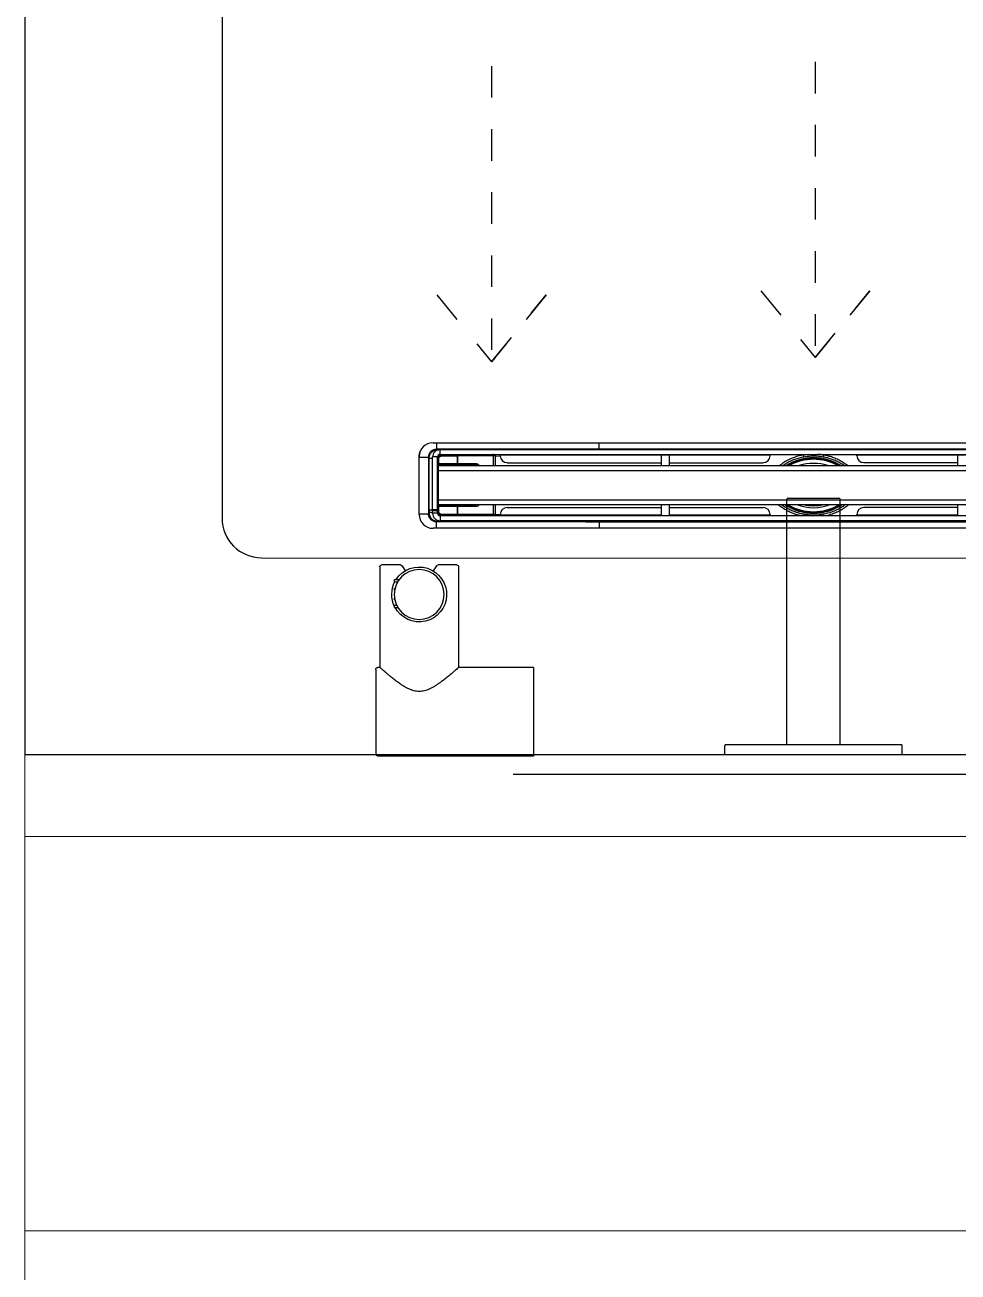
# Model space of a CAD drawing. Header units: millimetres. Extents: x 694231 to 734331, y 4486031 to 4541543.
# Drawn here: x 726141.5 to 726188.9, y 4490897.4 to 4490960.6 of the extents above; entities that cross this region are included whole.
import ezdxf

# ---------------------------------------------------------------- set-up
doc = ezdxf.new("R2010")
doc.units = ezdxf.units.MM
doc.linetypes.add('AI-Linetype-22', pattern=[3.2004, 1.6002, -1.6002])
for name, color, linetype in [('A-DUVAR-GOR0.2', 25, 'Continuous'), ('Deko_Vitrifiye', 135, 'Continuous'), ('Deko_Zemin Seramik5', 155, 'Continuous')]:
    doc.layers.add(name, color=color, linetype=linetype)
doc.layers.add('DBM_w_sld', color=111, linetype='Continuous', lineweight=20)

# ---------------------------------------------------------------- blocks, each defined once
blk = doc.blocks.new('A$C3a43e377')
at = {"layer": 'Deko_Vitrifiye', "linetype": 'Continuous'}
for p, q in [((0, 80), (0, 1)), ((45, 80), (0, 80)), ((45, 80), (45, 42)), ((96, 42), (45, 42)), ((97, 41), (97, 31.57)), ((96.51, 30.71), (93.92, 29.15)), ((96.51, 13.29), (93.92, 14.85)), ((75.44, 9.5), (75.44, 11.19)), ((75.44, 9.5), (76.49, 9.5)), ((76.49, 9.5), (76.49, 10.61)), ((79.23, 9.5), (79.23, 9.65)), ((79.23, 9.5), (80.05, 9.5)), ((84.16, 9.5), (85.02, 9.5)), ((85.02, 9.5), (85.02, 9.72)), ((88.49, 9.5), (88.49, 11.14)), ((88.49, 9.5), (89.54, 9.5)), ((89.54, 9.5), (89.54, 11.85)), ((97, 12.43), (97, 3)), ((44, 0), (1, 0)), ((45, 2), (45, 1)), ((96, 2), (45, 2))]:
    blk.add_line(p, q, dxfattribs=at)
blk.add_circle((82, 22), 12.65, dxfattribs=at)
for centre, radius, start, end in [((96, 41), 1, 0, 90), ((82, 22), 13.91, 302.85166, 241.85222), ((96, 31.57), 1, 300.96376, 0), ((96, 12.43), 1, 0, 59.03624), ((82, 22), 13.91, 243.97607, 297.82709), ((1, 1), 1, 180, 270), ((44, 1), 1, 270, 0), ((96, 3), 1, 270, 0)]:
    blk.add_arc(centre, radius, start, end, dxfattribs=at)
at = {"layer": 'Deko_Vitrifiye', "linetype": 'Continuous', "start_tangent": (-31.698218, -35.660517), "end_tangent": (31.698229, -35.66051)}
blk.add_spline([(45, 42), (44.86, 41.84), (44.39, 41.31), (43.6, 40.41), (42.49, 39.13), (41.12, 37.51), (39.71, 35.78), (38.44, 34.15), (37.29, 32.61), (36.27, 31.12), (35.37, 29.71), (34.62, 28.38), (34.02, 27.15), (33.53, 25.94), (33.15, 24.68), (32.9, 23.35), (32.81, 21.99), (32.9, 20.65), (33.14, 19.34), (33.54, 18.04), (34.1, 16.68), (34.83, 15.23), (35.75, 13.67), (36.85, 12.02), (38.07, 10.33), (39.37, 8.65), (40.64, 7.07), (41.77, 5.71), (42.67, 4.66), (43.37, 3.86), (43.92, 3.22), (44.38, 2.71), (44.72, 2.32), (44.93, 2.08), (45, 2)], degree=3, dxfattribs=at)
blk = doc.blocks.new('A$C29e923fa')
at = {"layer": 'Deko_Vitrifiye', "linetype": 'Continuous'}
for p, q in [((0, 90), (0, 0)), ((0, 90), (4.4, 90)), ((5, 89.4), (5, 0.6)), ((5, 58.5), (129.4, 58.5)), ((130, 57.9), (130, 32.1)), ((5, 31.5), (129.4, 31.5)), ((0, 0), (4.4, 0))]:
    blk.add_line(p, q, dxfattribs=at)
for centre, start, end in [((4.4, 89.4), 0, 90), ((129.4, 57.9), 0, 90), ((129.4, 32.1), 270, 0), ((4.4, 0.6), 270, 0)]:
    blk.add_arc(centre, 0.6, start, end, dxfattribs=at)

msp = doc.modelspace()

# ---------------------------------------------------------------- linework, layer by layer
at = {"layer": 'A-DUVAR-GOR0.2'}
msp.add_lwpolyline([(726166.308, 4490922.611), (726205.543, 4490922.611)], dxfattribs=at)
at = {"layer": 'DBM_w_sld'}
for points in [[(726141.543, 4490685.264), (726141.543, 4491085.998)], [(726408.392, 4490919.439), (726141.543, 4490919.439)], [(726418.392, 4490899.439), (726141.543, 4490899.439)]]:
    msp.add_lwpolyline(points, dxfattribs=at)
at = {"layer": 'Deko_Zemin Seramik5'}
for p, q in [((726162.242, 4490939.419), (726200.842, 4490939.419)), ((726162.416, 4490939.092), (726162.484, 4490939.064)), ((726162.484, 4490939.064), (726162.532, 4490939.064)), ((726162.599, 4490938.827), (726162.599, 4490939.077)), ((726162.599, 4490939.077), (726200.485, 4490939.077)), ((726162.599, 4490938.827), (726200.485, 4490938.827)), ((726162.67, 4490938.819), (726162.682, 4490938.806)), ((726162.67, 4490938.819), (726163.821, 4490938.819)), ((726163.435, 4490938.806), (726165.268, 4490938.818)), ((726163.821, 4490938.819), (726163.821, 4490938.827)), ((726163.821, 4490938.821), (726163.95, 4490938.821)), ((726163.95, 4490938.814), (726163.95, 4490938.827)), ((726163.951, 4490938.827), (726163.951, 4490938.813)), ((726164.001, 4490938.812), (726164.001, 4490938.827)), ((726164.4, 4490938.827), (726164.4, 4490938.812)), ((726164.45, 4490938.813), (726164.45, 4490938.827)), ((726164.451, 4490938.827), (726164.451, 4490938.814)), ((726164.451, 4490938.821), (726164.58, 4490938.821)), ((726164.58, 4490938.827), (726164.58, 4490938.819)), ((726164.58, 4490938.819), (726165.322, 4490938.819)), ((726165.268, 4490938.818), (726165.276, 4490938.816)), ((726165.276, 4490938.816), (726165.284, 4490938.812)), ((726165.322, 4490938.819), (726165.322, 4490938.819)), ((726165.392, 4490938.749), (726165.392, 4490938.827)), ((726165.649, 4490938.781), (726165.649, 4490938.827)), ((726192.41, 4490939.1), (726170.675, 4490939.1)), ((726173.854, 4490938.812), (726173.854, 4490938.827)), ((726174.194, 4490938.827), (726174.194, 4490938.812)), ((726179.342, 4490938.827), (726179.342, 4490938.781)), ((726181.349, 4490938.827), (726181.034, 4490938.801)), ((726183.742, 4490938.781), (726183.742, 4490938.827)), ((726161.542, 4490935.779), (726161.542, 4490938.719)), ((726162.012, 4490938.688), (726162.012, 4490935.81)), ((726162.04, 4490938.62), (726162.012, 4490938.688)), ((726162.043, 4490936.015), (726162.04, 4490938.62)), ((726162.469, 4490938.697), (726162.219, 4490938.697)), ((726162.219, 4490936.012), (726162.219, 4490938.697)), ((726162.469, 4490936.012), (726162.469, 4490938.697)), ((726162.482, 4490938.606), (726162.47, 4490938.619)), ((726162.47, 4490938.619), (726162.47, 4490938.152)), ((726162.482, 4490938.295), (726162.476, 4490938.289)), ((726162.476, 4490938.289), (726162.893, 4490938.289)), ((726162.476, 4490938.287), (726162.476, 4490938.116)), ((726162.565, 4490938.287), (726162.476, 4490938.287)), ((726162.482, 4490938.606), (726162.482, 4490938.295)), ((726162.482, 4490938.606), (726162.532, 4490938.606)), ((726162.482, 4490938.295), (726162.532, 4490938.345)), ((726162.482, 4490938.295), (726163.435, 4490938.295)), ((726162.524, 4490938.262), (726200.56, 4490938.262)), ((726162.524, 4490938.012), (726162.524, 4490938.262)), ((726162.532, 4490938.345), (726162.532, 4490938.606)), ((726163.435, 4490938.345), (726162.532, 4490938.345)), ((726162.576, 4490938.262), (726162.565, 4490938.287)), ((726163.435, 4490938.806), (726162.682, 4490938.806)), ((726162.682, 4490938.806), (726162.682, 4490938.756)), ((726162.682, 4490938.756), (726163.435, 4490938.756)), ((726162.898, 4490938.294), (726162.893, 4490938.289)), ((726163.009, 4490938.269), (726162.893, 4490938.269)), ((726162.998, 4490938.294), (726162.898, 4490938.294)), ((726162.998, 4490938.288), (726162.998, 4490938.294)), ((726162.998, 4490938.294), (726162.998, 4490938.294)), ((726162.998, 4490938.288), (726162.998, 4490938.294)), ((726162.998, 4490938.288), (726162.998, 4490938.294)), ((726163.048, 4490938.288), (726162.998, 4490938.288)), ((726162.998, 4490938.288), (726162.998, 4490938.288)), ((726163.018, 4490938.268), (726163.048, 4490938.268)), ((726163.018, 4490938.268), (726163.018, 4490938.268)), ((726163.443, 4490938.295), (726163.048, 4490938.295)), ((726163.048, 4490938.288), (726163.048, 4490938.295)), ((726163.448, 4490938.288), (726163.048, 4490938.288)), ((726163.048, 4490938.288), (726163.048, 4490938.268)), ((726163.048, 4490938.268), (726163.448, 4490938.268)), ((726163.435, 4490938.756), (726163.435, 4490938.806)), ((726163.435, 4490938.345), (726163.435, 4490938.295)), ((726163.443, 4490938.295), (726163.435, 4490938.295)), ((726163.448, 4490938.288), (726163.448, 4490938.295)), ((726163.498, 4490938.288), (726163.448, 4490938.288)), ((726163.448, 4490938.288), (726163.448, 4490938.268)), ((726163.448, 4490938.268), (726163.478, 4490938.268)), ((726163.469, 4490938.736), (726163.469, 4490938.365)), ((726163.469, 4490938.736), (726163.498, 4490938.736)), ((726163.469, 4490938.365), (726163.498, 4490938.365)), ((726163.478, 4490938.268), (726163.479, 4490938.268)), ((726163.608, 4490938.269), (726163.487, 4490938.269)), ((726164.387, 4490938.289), (726163.496, 4490938.295)), ((726165.309, 4490938.748), (726163.498, 4490938.736)), ((726163.498, 4490938.365), (726163.498, 4490938.736)), ((726163.498, 4490938.365), (726164.428, 4490938.359)), ((726163.498, 4490938.288), (726163.498, 4490938.294)), ((726163.498, 4490938.294), (726163.498, 4490938.294)), ((726163.603, 4490938.294), (726163.498, 4490938.294)), ((726163.499, 4490938.288), (726163.498, 4490938.288)), ((726163.499, 4490938.294), (726163.499, 4490938.288)), ((726163.499, 4490938.288), (726163.499, 4490938.294)), ((726163.608, 4490938.289), (726163.603, 4490938.294)), ((726163.608, 4490938.289), (726164.387, 4490938.289)), ((726163.951, 4490938.813), (726163.95, 4490938.814)), ((726164.001, 4490938.812), (726164.4, 4490938.812)), ((726164.225, 4490938.287), (726164.214, 4490938.262)), ((726164.387, 4490938.287), (726164.225, 4490938.287)), ((726164.387, 4490938.287), (726164.376, 4490938.262)), ((726164.387, 4490938.289), (726164.395, 4490938.29)), ((726164.395, 4490938.29), (726164.402, 4490938.294)), ((726164.402, 4490938.294), (726164.41, 4490938.301)), ((726164.41, 4490938.301), (726164.416, 4490938.31)), ((726164.416, 4490938.31), (726164.421, 4490938.32)), ((726164.421, 4490938.32), (726164.425, 4490938.332)), ((726164.425, 4490938.332), (726164.427, 4490938.345)), ((726164.427, 4490938.345), (726164.428, 4490938.359)), ((726164.45, 4490938.813), (726164.451, 4490938.814)), ((726164.45, 4490938.813), (726164.45, 4490938.813)), ((726165.284, 4490938.812), (726165.291, 4490938.806)), ((726165.291, 4490938.806), (726165.297, 4490938.797)), ((726165.297, 4490938.797), (726165.302, 4490938.787)), ((726165.302, 4490938.787), (726165.306, 4490938.774)), ((726165.306, 4490938.774), (726165.308, 4490938.761)), ((726165.308, 4490938.761), (726165.309, 4490938.748)), ((726165.309, 4490938.262), (726165.309, 4490938.748)), ((726165.387, 4490938.717), (726165.387, 4490938.402)), ((726165.392, 4490938.749), (726165.392, 4490938.717)), ((726165.392, 4490938.749), (726165.392, 4490938.749)), ((726165.654, 4490938.732), (726165.392, 4490938.729)), ((726165.392, 4490938.402), (726165.392, 4490938.262)), ((726165.649, 4490938.781), (726165.649, 4490938.757)), ((726173.824, 4490938.781), (726165.649, 4490938.781)), ((726165.999, 4490938.408), (726173.824, 4490938.408)), ((726173.824, 4490938.262), (726173.824, 4490938.812)), ((726173.824, 4490938.812), (726174.224, 4490938.812)), ((726174.224, 4490938.812), (726174.224, 4490938.262)), ((726179.342, 4490938.781), (726174.224, 4490938.781)), ((726174.224, 4490938.408), (726178.992, 4490938.408)), ((726181.034, 4490938.801), (726179.342, 4490938.8)), ((726179.342, 4490938.757), (726179.342, 4490938.781)), ((726181.302, 4490938.262), (726181.57, 4490938.274)), ((726181.57, 4490938.274), (726181.783, 4490938.262)), ((726183.742, 4490938.801), (726182.051, 4490938.801)), ((726183.742, 4490938.757), (726183.742, 4490938.781)), ((726188.86, 4490938.781), (726183.742, 4490938.781)), ((726188.86, 4490938.408), (726184.092, 4490938.408)), ((726188.86, 4490938.262), (726188.86, 4490938.812)), ((726188.86, 4490938.812), (726189.26, 4490938.812)), ((726162.469, 4490938.152), (726162.47, 4490938.152)), ((726162.469, 4490937.779), (726162.476, 4490937.779)), ((726162.476, 4490937.729), (726162.469, 4490937.729)), ((726162.47, 4490938.152), (726162.474, 4490938.147)), ((726162.474, 4490938.147), (726162.474, 4490938.145)), ((726162.474, 4490938.145), (726162.474, 4490937.779)), ((726162.476, 4490938.115), (726162.476, 4490938.116)), ((726162.524, 4490938.005), (726162.476, 4490938.116)), ((726162.476, 4490938.115), (726162.476, 4490937.729)), ((726162.524, 4490938.005), (726162.476, 4490938.115)), ((726162.524, 4490938.012), (726200.56, 4490938.012)), ((726162.524, 4490936.531), (726162.524, 4490938.012)), ((726162.469, 4490937.329), (726162.471, 4490937.329)), ((726162.471, 4490937.279), (726162.469, 4490937.279)), ((726162.469, 4490937.264), (726162.471, 4490937.264)), ((726162.471, 4490937.214), (726162.469, 4490937.214)), ((726162.471, 4490937.329), (726162.471, 4490936.227)), ((726162.471, 4490935.827), (726162.471, 4490937.214)), ((726162.469, 4490936.814), (726162.476, 4490936.814)), ((726162.476, 4490936.764), (726162.469, 4490936.764)), ((726162.47, 4490936.391), (726162.469, 4490936.391)), ((726162.474, 4490936.395), (726162.47, 4490936.391)), ((726162.47, 4490936.391), (726162.47, 4490935.924)), ((726162.474, 4490936.764), (726162.474, 4490936.397)), ((726162.474, 4490936.397), (726162.474, 4490936.395)), ((726162.476, 4490936.814), (726162.476, 4490936.427)), ((726162.476, 4490936.427), (726162.524, 4490936.538)), ((726162.476, 4490936.427), (726162.524, 4490936.537)), ((726162.476, 4490936.427), (726162.476, 4490936.255)), ((726162.476, 4490936.427), (726162.476, 4490936.427)), ((726162.524, 4490936.531), (726200.56, 4490936.531)), ((726162.524, 4490936.281), (726162.524, 4490936.531)), ((726162.04, 4490935.878), (726162.012, 4490935.81)), ((726162.043, 4490935.994), (726162.04, 4490935.878)), ((726162.043, 4490936.004), (726162.043, 4490936.015)), ((726162.044, 4490936.005), (726162.043, 4490936.015)), ((726162.043, 4490936.004), (726162.043, 4490935.994)), ((726162.044, 4490936.004), (726162.043, 4490935.994)), ((726162.044, 4490936.004), (726162.043, 4490936.004)), ((726162.469, 4490936.012), (726162.219, 4490936.012)), ((726162.469, 4490935.972), (726162.219, 4490935.972)), ((726162.219, 4490935.846), (726162.219, 4490935.972)), ((726162.469, 4490935.846), (726162.219, 4490935.846)), ((726162.418, 4490935.972), (726162.418, 4490936.007)), ((726162.524, 4490936.004), (726162.418, 4490936.004)), ((726162.471, 4490936.227), (726162.469, 4490936.227)), ((726162.469, 4490935.846), (726162.469, 4490935.972)), ((726162.469, 4490935.827), (726162.471, 4490935.827)), ((726162.47, 4490935.924), (726162.482, 4490935.936)), ((726162.476, 4490936.255), (726162.565, 4490936.255)), ((726162.893, 4490936.254), (726162.476, 4490936.254)), ((726162.476, 4490936.254), (726162.482, 4490936.248)), ((726163.435, 4490936.248), (726162.482, 4490936.248)), ((726162.532, 4490936.198), (726162.482, 4490936.248)), ((726162.482, 4490936.248), (726162.482, 4490935.936)), ((726162.532, 4490935.936), (726162.482, 4490935.936)), ((726162.524, 4490936.281), (726200.56, 4490936.281)), ((726162.532, 4490936.198), (726163.435, 4490936.198)), ((726162.532, 4490935.936), (726162.532, 4490936.198)), ((726162.565, 4490936.255), (726162.576, 4490936.281)), ((726200.485, 4490935.716), (726162.599, 4490935.716)), ((726162.599, 4490935.716), (726162.599, 4490935.466)), ((726162.682, 4490935.736), (726162.67, 4490935.724)), ((726163.821, 4490935.724), (726162.67, 4490935.724)), ((726163.435, 4490935.786), (726162.682, 4490935.786)), ((726162.682, 4490935.786), (726162.682, 4490935.736)), ((726162.682, 4490935.736), (726163.435, 4490935.736)), ((726162.893, 4490936.273), (726163.009, 4490936.273)), ((726162.893, 4490936.254), (726162.898, 4490936.249)), ((726162.898, 4490936.249), (726162.998, 4490936.249)), ((726162.998, 4490936.249), (726162.998, 4490936.255)), ((726162.998, 4490936.255), (726163.048, 4490936.255)), ((726162.998, 4490936.248), (726162.998, 4490936.255)), ((726162.998, 4490936.255), (726162.998, 4490936.255)), ((726162.998, 4490936.249), (726162.998, 4490936.255)), ((726162.998, 4490936.249), (726162.998, 4490936.248)), ((726163.048, 4490936.275), (726163.018, 4490936.275)), ((726163.018, 4490936.275), (726163.018, 4490936.275)), ((726163.448, 4490936.275), (726163.048, 4490936.275)), ((726163.048, 4490936.255), (726163.048, 4490936.275)), ((726163.048, 4490936.255), (726163.448, 4490936.255)), ((726163.048, 4490936.248), (726163.048, 4490936.255)), ((726163.048, 4490936.248), (726163.443, 4490936.248)), ((726163.435, 4490936.248), (726163.435, 4490936.198)), ((726163.435, 4490936.248), (726163.443, 4490936.248)), ((726163.435, 4490935.786), (726163.435, 4490935.736)), ((726165.268, 4490935.725), (726163.435, 4490935.736)), ((726163.478, 4490936.275), (726163.448, 4490936.275)), ((726163.448, 4490936.275), (726163.448, 4490936.255)), ((726163.448, 4490936.255), (726163.498, 4490936.255)), ((726163.448, 4490936.248), (726163.448, 4490936.255)), ((726163.469, 4490936.178), (726163.469, 4490935.806)), ((726163.498, 4490936.178), (726163.469, 4490936.178)), ((726163.498, 4490935.806), (726163.469, 4490935.806)), ((726163.479, 4490936.275), (726163.478, 4490936.275)), ((726163.487, 4490936.273), (726163.608, 4490936.273)), ((726163.496, 4490936.248), (726164.387, 4490936.254)), ((726163.498, 4490936.248), (726163.498, 4490936.255)), ((726163.498, 4490936.255), (726163.499, 4490936.255)), ((726163.498, 4490936.249), (726163.603, 4490936.249)), ((726163.498, 4490936.248), (726163.498, 4490936.249)), ((726164.428, 4490936.184), (726163.498, 4490936.178)), ((726163.498, 4490935.806), (726163.498, 4490936.178)), ((726163.498, 4490935.806), (726165.309, 4490935.795)), ((726163.499, 4490936.255), (726163.499, 4490936.249)), ((726163.499, 4490936.249), (726163.499, 4490936.255)), ((726163.603, 4490936.249), (726163.608, 4490936.254)), ((726164.387, 4490936.254), (726163.608, 4490936.254)), ((726163.821, 4490935.716), (726163.821, 4490935.724)), ((726163.95, 4490935.722), (726163.821, 4490935.722)), ((726163.95, 4490935.729), (726163.951, 4490935.73)), ((726163.95, 4490935.716), (726163.95, 4490935.729)), ((726163.951, 4490935.73), (726163.951, 4490935.716)), ((726164.4, 4490935.73), (726164.001, 4490935.73)), ((726164.001, 4490935.716), (726164.001, 4490935.73)), ((726164.214, 4490936.281), (726164.225, 4490936.255)), ((726164.225, 4490936.255), (726164.387, 4490936.255)), ((726164.376, 4490936.281), (726164.387, 4490936.255)), ((726164.395, 4490936.252), (726164.387, 4490936.254)), ((726164.402, 4490936.248), (726164.395, 4490936.252)), ((726164.4, 4490935.73), (726164.4, 4490935.716)), ((726164.41, 4490936.242), (726164.402, 4490936.248)), ((726164.416, 4490936.233), (726164.41, 4490936.242)), ((726164.421, 4490936.222), (726164.416, 4490936.233)), ((726164.425, 4490936.21), (726164.421, 4490936.222)), ((726164.427, 4490936.197), (726164.425, 4490936.21)), ((726164.428, 4490936.184), (726164.427, 4490936.197)), ((726164.45, 4490935.729), (726164.45, 4490935.73)), ((726164.45, 4490935.716), (726164.45, 4490935.73)), ((726164.451, 4490935.729), (726164.45, 4490935.729)), ((726164.451, 4490935.729), (726164.451, 4490935.716)), ((726164.58, 4490935.722), (726164.451, 4490935.722)), ((726165.322, 4490935.724), (726164.58, 4490935.724)), ((726164.58, 4490935.724), (726164.58, 4490935.716)), ((726165.276, 4490935.726), (726165.268, 4490935.725)), ((726165.284, 4490935.73), (726165.276, 4490935.726)), ((726165.291, 4490935.737), (726165.284, 4490935.73)), ((726165.297, 4490935.746), (726165.291, 4490935.737)), ((726165.302, 4490935.756), (726165.297, 4490935.746)), ((726165.306, 4490935.768), (726165.302, 4490935.756)), ((726165.308, 4490935.781), (726165.306, 4490935.768)), ((726165.309, 4490935.795), (726165.308, 4490935.781)), ((726165.309, 4490935.795), (726165.309, 4490936.281)), ((726165.322, 4490935.724), (726165.322, 4490935.724)), ((726165.387, 4490936.141), (726165.387, 4490935.825)), ((726165.392, 4490936.281), (726165.392, 4490936.141)), ((726165.392, 4490935.824), (726165.392, 4490935.794)), ((726165.392, 4490935.794), (726165.392, 4490935.794)), ((726165.392, 4490935.716), (726165.392, 4490935.794)), ((726165.649, 4490935.766), (726165.392, 4490935.769)), ((726165.649, 4490935.762), (726165.649, 4490935.786)), ((726165.649, 4490935.716), (726165.649, 4490935.762)), ((726165.649, 4490935.762), (726173.824, 4490935.762)), ((726165.999, 4490936.134), (726173.824, 4490936.134)), ((726173.824, 4490935.731), (726173.824, 4490936.281)), ((726173.824, 4490935.731), (726174.224, 4490935.731)), ((726173.854, 4490935.716), (726173.854, 4490935.731)), ((726174.194, 4490935.731), (726174.194, 4490935.716)), ((726174.224, 4490936.281), (726174.224, 4490935.731)), ((726174.224, 4490936.134), (726178.992, 4490936.134)), ((726174.224, 4490935.762), (726179.342, 4490935.762)), ((726179.342, 4490935.786), (726179.342, 4490935.762)), ((726179.342, 4490935.762), (726179.342, 4490935.716)), ((726181.062, 4490936.281), (726181.066, 4490936.28)), ((726181.066, 4490936.28), (726181.114, 4490936.27)), ((726181.114, 4490936.271), (726181.108, 4490936.281)), ((726183.742, 4490935.786), (726183.742, 4490935.762)), ((726183.742, 4490935.716), (726183.742, 4490935.762)), ((726183.742, 4490935.762), (726188.86, 4490935.762)), ((726188.86, 4490936.134), (726184.092, 4490936.134)), ((726188.86, 4490935.731), (726188.86, 4490936.281)), ((726188.86, 4490935.731), (726189.26, 4490935.731)), ((726200.842, 4490935.079), (726162.242, 4490935.079)), ((726162.416, 4490935.406), (726162.484, 4490935.434)), ((726200.485, 4490935.466), (726162.599, 4490935.466)), ((726192.41, 4490935.398), (726170.675, 4490935.398))]:
    msp.add_line(p, q, dxfattribs=at)
msp.add_lwpolyline([(726141.543, 4491080.998), (726141.543, 4490923.611), (726221.542, 4490923.611), (726221.542, 4491105.998)], dxfattribs=at)
msp.add_lwpolyline([(726151.543, 4491080.998), (726151.543, 4490935.586, 0.414145), (726153.543, 4490933.586), (726209.542, 4490933.571, 0.414282), (726211.543, 4490935.571), (726211.543, 4491080.998)], format="xyb", close=True, dxfattribs=at)
at = {"layer": 'Deko_Zemin Seramik5', "linetype": 'AI-Linetype-22'}
for points in [[(726165.21, 4490958.526), (726165.21, 4490943.526), (726167.977, 4490946.917)], [(726181.633, 4490958.738), (726181.633, 4490943.738), (726184.4, 4490947.128)], [(726178.866, 4490947.128), (726181.633, 4490943.738)], [(726184.4, 4490947.128), (726181.633, 4490943.738)], [(726162.443, 4490946.917), (726165.21, 4490943.526)], [(726167.977, 4490946.917), (726165.21, 4490943.526)]]:
    msp.add_lwpolyline(points, dxfattribs=at)
at = {"layer": 'Deko_Zemin Seramik5'}
for centre, radius, start, end in [((726162.242, 4490938.719), 0.7, 90, 180), ((726162.599, 4490938.697), 0.38, 90, 180), ((726162.599, 4490938.697), 0.13, 90, 180), ((726165.322, 4490938.749), 0.07, 0.00109, 90.00109), ((726163.018, 4490938.288), 0.02, 179.99891, 269.99891), ((726163.018, 4490938.288), 0.02, 179.99891, 269.99891), ((726163.478, 4490938.288), 0.02, 270.00109, 0.00109), ((726163.479, 4490938.288), 0.02, 270.00109, 0.00109), ((726165.999, 4490938.758), 0.349, 180.10943, 270.10901), ((726178.993, 4490938.758), 0.349, 269.89099, 359.89057), ((726181.542, 4490936.004), 2.65, 58.41053, 121.58947), ((726181.542, 4490936.004), 2.6, 60.25064, 119.74936), ((726181.542, 4490936.004), 2.575, 61.2389, 118.7611), ((726181.542, 4490936.004), 2.37, 72.25996, 107.74004), ((726182.599, 4490939.063), 1.587, 189.49511, 192.82482), ((726180.486, 4490939.063), 1.587, 347.17518, 350.50489), ((726184.091, 4490938.758), 0.349, 180.10943, 270.10901), ((726162.242, 4490935.779), 0.7, 180, 270), ((726162.599, 4490935.846), 0.38, 180, 270), ((726162.599, 4490935.846), 0.13, 180, 270), ((726163.018, 4490936.255), 0.02, 90.00109, 180.00109), ((726163.018, 4490936.255), 0.02, 90.00109, 180.00109), ((726163.478, 4490936.255), 0.02, 359.99891, 89.99891), ((726163.479, 4490936.255), 0.02, 359.99891, 89.99891), ((726165.322, 4490935.794), 0.07, 269.99891, 359.99891), ((726165.999, 4490935.785), 0.349, 89.89099, 179.89057), ((726178.993, 4490935.785), 0.349, 0.10943, 90.10901), ((726181.542, 4490938.494), 2.65, 236.61264, 270), ((726181.542, 4490938.494), 2.6, 238.32348, 270), ((726181.542, 4490938.494), 2.575, 239.23682, 300.76318), ((726181.542, 4490938.494), 2.37, 249.00375, 290.99625), ((726181.542, 4490938.494), 2.27, 257.08562, 282.91438), ((726182.009, 4490935.558), 0.985, 166.5189, 170.78238), ((726181.542, 4490938.494), 2.256, 258.87839, 281.24779), ((726181.542, 4490938.494), 2.65, 270, 303.38736), ((726181.542, 4490938.494), 2.6, 270, 301.67652), ((726181.075, 4490935.558), 0.985, 9.21762, 13.4811), ((726184.091, 4490935.785), 0.349, 89.89099, 179.89057)]:
    msp.add_arc(centre, radius, start, end, dxfattribs=at)
at = {"layer": 'Deko_Zemin Seramik5', "extrusion": (0, 0, -1)}
for centre, major_axis, ratio, start_param, end_param in [((726162.67, 4490938.619), (0.141, -0.141), 0.999924, 2.356233, 3.926953), ((726165.192, 4490938.819), (0.13, 0), 0.008727, 0.556158, 0.942478), ((726165.192, 4490938.819), (0.13, 0), 0.008727, 0, 0.556158), ((726165.322, 4490938.749), (0, -0.07), 0.999962, 3.141593, 4.712389), ((726162.476, 4490938.259), (0, -0.03), 0.008727, 2.826774, 3.132866), ((726162.682, 4490938.606), (0.141, -0.141), 0.999962, 2.356233, 3.926953), ((726162.682, 4490938.606), (0.106, -0.106), 0.999924, 2.356233, 3.926953), ((726162.577, 4490938.259), (0.0131, -0.03), 0.008001, 3.459897, 4.715874), ((726162.893, 4490938.259), (0, -0.03), 0.008727, 1.570796, 3.132866), ((726163.048, 4490938.294), (0.05, 0), 0.008727, 3.150319, 4.712389), ((726163.435, 4490938.736), (0.0004, -0.07), 0.905934, 3.152379, 4.716116), ((726163.435, 4490938.736), (0.034, 0.0002), 0.587778, 4.723176, 6.286912), ((726163.435, 4490938.365), (-0.034, 0.0002), 0.587778, 3.137866, 4.701602), ((726163.435, 4490938.365), (-0.0004, -0.07), 0.905934, 4.708662, 6.272399), ((726163.442, 4490938.365), (-0.119, 0.001), 0.587778, 4.660645, 4.701602), ((726163.448, 4490938.294), (0.05, 0), 0.008727, 6.060863, 6.274459), ((726163.608, 4490938.259), (0, -0.03), 0.008727, 3.150319, 4.712389), ((726164.001, 4490938.813), (0.05, 0), 0.008727, 1.570796, 3.132866), ((726164.213, 4490938.259), (-0.0125, -0.03), 0.00806, 1.567451, 2.823429), ((726164.375, 4490938.259), (-0.0125, -0.03), 0.00806, 3.453066, 4.709044), ((726164.386, 4490938.259), (0.138, 0), 0.217963, 4.721116, 6.283185), ((726164.4, 4490938.813), (0.05, 0), 0.008727, 0.008727, 1.570788), ((726165.192, 4490938.749), (0.2, 0), 0.005672, 0, 0.942478), ((726165.192, 4490938.717), (0.2, 0), 0.003491, 0, 0.224925), ((726165.192, 4490938.402), (0.2, 0), 0.003491, 6.05826, 6.283185), ((726162.476, 4490937.729), (0, -0.05), 0.008727, 3.141593, 4.712389), ((726162.476, 4490936.814), (0, -0.05), 0.008727, 4.712389, 6.283185), ((726162.469, 4490936.127), (0.1, 0), 0.999962, 4.712389, 5.294728), ((726162.469, 4490935.927), (0.1, 0), 0.999962, 0.988457, 1.570796), ((726162.67, 4490935.924), (0.141, 0.141), 0.999924, 2.356233, 3.926953), ((726162.471, 4490936.127), (0.1, 0), 0.999962, 4.712389, 5.273014), ((726162.471, 4490935.927), (0.1, 0), 0.999962, 1.010172, 1.570796), ((726162.476, 4490936.284), (0, -0.03), 0.008727, 0.008727, 0.314819), ((726162.682, 4490935.937), (-0.141, -0.141), 0.999962, 5.497825, 7.068545), ((726162.682, 4490935.937), (0.106, 0.106), 0.999924, 2.356233, 3.926953), ((726162.577, 4490936.284), (-0.0131, -0.03), 0.008001, 4.708904, 5.964881), ((726162.893, 4490936.284), (0, -0.03), 0.008727, 0.008727, 1.570796), ((726163.048, 4490936.248), (0.05, 0), 0.008727, 1.570796, 3.132866), ((726163.435, 4490936.178), (0.0004, -0.07), 0.905934, 3.152379, 4.716116), ((726163.435, 4490936.178), (-0.034, -0.0002), 0.587778, 1.581583, 3.145319), ((726163.435, 4490935.806), (0.034, -0.0002), 0.587778, 6.279459, 7.843195), ((726163.435, 4490935.806), (-0.0004, -0.07), 0.905934, 4.708662, 6.272399), ((726163.442, 4490936.178), (-0.119, -0.001), 0.587778, 1.581583, 1.62254), ((726163.448, 4490936.248), (0.05, 0), 0.008727, 0.008727, 0.222322), ((726163.608, 4490936.284), (0, -0.03), 0.008727, 4.712389, 6.274459), ((726164.001, 4490935.73), (0.05, 0), 0.008727, 3.150319, 4.712389), ((726164.213, 4490936.284), (0.0125, -0.03), 0.00806, 0.318164, 1.574141), ((726164.375, 4490936.284), (0.0125, -0.03), 0.00806, 4.715734, 5.971712), ((726164.386, 4490936.284), (0.138, 0), 0.217963, 0, 1.56207), ((726164.4, 4490935.73), (0.05, 0), 0.008727, 4.712397, 6.274459), ((726165.192, 4490935.724), (0.13, 0), 0.008727, 5.340708, 6.283185), ((726165.192, 4490935.794), (0.2, 0), 0.005672, 5.340708, 6.283185), ((726165.322, 4490935.794), (0, 0.07), 0.999962, 1.570796, 3.141593), ((726165.192, 4490936.141), (0.2, 0), 0.003491, 0, 0.224925), ((726165.192, 4490935.824), (0.2, 0), 0.003491, 6.05826, 6.283185)]:
    msp.add_ellipse(centre, major_axis=major_axis, ratio=ratio, start_param=start_param, end_param=end_param, dxfattribs=at)
at = {"layer": 'Deko_Zemin Seramik5'}
for points, knots in [([(726161.542, 4490938.688), (726161.544, 4490938.739), (726161.549, 4490938.844), (726161.582, 4490938.943), (726161.599, 4490938.994)], [0, 0, 0, 0, 0.487973, 1, 1, 1, 1]), ([(726162.416, 4490939.092), (726162.364, 4490939.087), (726162.285, 4490939.08), (726162.19, 4490939.029), (726162.126, 4490938.978), (726162.074, 4490938.914), (726162.024, 4490938.818), (726162.017, 4490938.74), (726162.012, 4490938.688)], [0, 0, 0, 0, 0.2432, 0.372242, 0.500235, 0.628741, 0.757585, 1, 1, 1, 1]), ([(726162.04, 4490938.62), (726162.042, 4490938.65), (726162.046, 4490938.71), (726162.083, 4490938.821), (726162.164, 4490938.941), (726162.31, 4490939.043), (726162.425, 4490939.057), (726162.484, 4490939.064)], [0, 0, 0, 0, 0.131583, 0.258869, 0.502349, 0.746602, 1, 1, 1, 1]), ([(726162.416, 4490939.419), (726162.416, 4490939.411), (726162.416, 4490939.341), (726162.416, 4490939.231), (726162.416, 4490939.12), (726162.416, 4490939.101), (726162.416, 4490939.092)], [0, 0, 0, 0, 0.046125, 0.371812, 0.697499, 1, 1, 1, 1]), ([(726170.675, 4490939.1), (726169.757, 4490939.099), (726167.921, 4490939.098), (726165.169, 4490939.094), (726163.334, 4490939.093), (726162.416, 4490939.092)], [0, 0, 0, 0, 0.333309, 0.666691, 1, 1, 1, 1]), ([(726170.675, 4490939.1), (726170.675, 4490939.106), (726170.675, 4490939.119), (726170.675, 4490939.194), (726170.675, 4490939.299), (726170.675, 4490939.38), (726170.675, 4490939.419)], [0, 0, 0, 0, 0.240773, 0.5, 0.759227, 1, 1, 1, 1]), ([(726182.051, 4490938.801), (726181.968, 4490938.812), (726181.867, 4490938.826), (726181.766, 4490938.827), (726181.75, 4490938.827)], [0, 0, 0, 0, 0.834969, 1, 1, 1, 1]), ([(726161.542, 4490938.688), (726161.6, 4490938.688), (726161.719, 4490938.688), (726161.874, 4490938.688), (726161.984, 4490938.688), (726162.003, 4490938.688), (726162.012, 4490938.688)], [0, 0, 0, 0, 0.240773, 0.5, 0.759227, 1, 1, 1, 1]), ([(726162.219, 4490938.627), (726162.198, 4490938.626), (726162.133, 4490938.626), (726162.063, 4490938.623), (726162.047, 4490938.621), (726162.04, 4490938.62)], [0, 0, 0, 0, 0.203106, 0.616225, 1, 1, 1, 1]), ([(726163.448, 4490938.295), (726163.45, 4490938.295), (726163.453, 4490938.295), (726163.457, 4490938.295), (726163.46, 4490938.295), (726163.464, 4490938.296), (726163.467, 4490938.296), (726163.471, 4490938.296), (726163.475, 4490938.296), (726163.478, 4490938.296), (726163.482, 4490938.296), (726163.485, 4490938.296), (726163.487, 4490938.296), (726163.489, 4490938.295), (726163.491, 4490938.295), (726163.493, 4490938.295), (726163.495, 4490938.295), (726163.496, 4490938.295), (726163.496, 4490938.295), (726163.496, 4490938.295)], [0, 0, 0, 0, 0.088931, 0.133744, 0.178889, 0.239717, 0.301103, 0.363225, 0.425932, 0.487498, 0.549657, 0.628438, 0.676138, 0.716924, 0.791599, 0.855857, 0.916916, 0.958389, 1, 1, 1, 1]), ([(726164.428, 4490938.359), (726164.441, 4490938.358), (726164.473, 4490938.356), (726164.514, 4490938.339), (726164.545, 4490938.313), (726164.559, 4490938.289), (726164.564, 4490938.271), (726164.564, 4490938.261), (726164.564, 4490938.259)], [0, 0, 0, 0, 0.227061, 0.547359, 0.742173, 0.87064, 0.964461, 1, 1, 1, 1]), ([(726181.034, 4490938.801), (726180.995, 4490938.793), (726180.799, 4490938.755), (726180.456, 4490938.642), (726180.089, 4490938.466), (726179.896, 4490938.314), (726179.83, 4490938.262)], [0, 0, 0, 0, 0.089074, 0.449026, 0.808981, 1, 1, 1, 1]), ([(726179.986, 4490938.262), (726180.019, 4490938.287), (726180.172, 4490938.406), (726180.493, 4490938.556), (726180.823, 4490938.666), (726181.014, 4490938.703), (726181.051, 4490938.71)], [0, 0, 0, 0, 0.108003, 0.499217, 0.901792, 1, 1, 1, 1]), ([(726181.051, 4490938.71), (726181.173, 4490938.727), (726181.418, 4490938.762), (726181.749, 4490938.754), (726181.953, 4490938.723), (726182.033, 4490938.71)], [0, 0, 0, 0, 0.372425, 0.751784, 1, 1, 1, 1]), ([(726182.033, 4490938.71), (726182.099, 4490938.697), (726182.229, 4490938.67), (726182.43, 4490938.61), (726182.599, 4490938.545), (726182.738, 4490938.482), (726182.841, 4490938.429), (726182.943, 4490938.372), (726183.033, 4490938.316), (726183.089, 4490938.278), (726183.112, 4490938.262)], [0, 0, 0, 0, 0.1693, 0.339504, 0.533283, 0.630786, 0.729353, 0.828096, 0.927914, 1, 1, 1, 1]), ([(726183.269, 4490938.262), (726183.182, 4490938.325), (726183.062, 4490938.412), (726182.899, 4490938.504), (726182.791, 4490938.559), (726182.681, 4490938.61), (726182.568, 4490938.657), (726182.426, 4490938.708), (726182.255, 4490938.759), (726182.119, 4490938.787), (726182.051, 4490938.801)], [0, 0, 0, 0, 0.239811, 0.32927, 0.418889, 0.509484, 0.600581, 0.691848, 0.845514, 1, 1, 1, 1]), ([(726162.471, 4490937.329), (726162.471, 4490937.327), (726162.471, 4490937.323), (726162.471, 4490937.318), (726162.471, 4490937.314), (726162.471, 4490937.31), (726162.471, 4490937.306), (726162.471, 4490937.301), (726162.471, 4490937.296), (726162.471, 4490937.292), (726162.471, 4490937.29), (726162.471, 4490937.287), (726162.471, 4490937.285), (726162.471, 4490937.283), (726162.471, 4490937.281), (726162.471, 4490937.28), (726162.471, 4490937.279), (726162.471, 4490937.279), (726162.471, 4490937.279), (726162.471, 4490937.279)], [0, 0, 0, 0, 0.069997, 0.140858, 0.193797, 0.247107, 0.30099, 0.355659, 0.461433, 0.515705, 0.570376, 0.623127, 0.676244, 0.730516, 0.785188, 0.837939, 0.891056, 0.945328, 1, 1, 1, 1]), ([(726162.471, 4490937.264), (726162.471, 4490937.264), (726162.471, 4490937.264), (726162.471, 4490937.263), (726162.471, 4490937.263), (726162.471, 4490937.261), (726162.471, 4490937.26), (726162.471, 4490937.258), (726162.471, 4490937.256), (726162.471, 4490937.253), (726162.471, 4490937.25), (726162.471, 4490937.247), (726162.471, 4490937.244), (726162.471, 4490937.239), (726162.471, 4490937.234), (726162.471, 4490937.229), (726162.471, 4490937.225), (726162.471, 4490937.22), (726162.471, 4490937.216), (726162.471, 4490937.214)], [0, 0, 0, 0, 0.052751, 0.105868, 0.160141, 0.214812, 0.267755, 0.321067, 0.374953, 0.429625, 0.482566, 0.535878, 0.589763, 0.644434, 0.75059, 0.804473, 0.859142, 0.929139, 1, 1, 1, 1]), ([(726161.542, 4490935.81), (726161.6, 4490935.81), (726161.719, 4490935.81), (726161.874, 4490935.81), (726161.984, 4490935.81), (726162.003, 4490935.81), (726162.012, 4490935.81)], [0, 0, 0, 0, 0.240773, 0.5, 0.759227, 1, 1, 1, 1]), ([(726161.542, 4490935.81), (726161.544, 4490935.759), (726161.548, 4490935.659), (726161.58, 4490935.564), (726161.595, 4490935.517)], [0, 0, 0, 0, 0.510669, 1, 1, 1, 1]), ([(726162.416, 4490935.406), (726162.364, 4490935.411), (726162.285, 4490935.418), (726162.19, 4490935.469), (726162.126, 4490935.52), (726162.074, 4490935.584), (726162.024, 4490935.68), (726162.017, 4490935.758), (726162.012, 4490935.81)], [0, 0, 0, 0, 0.2432, 0.372242, 0.500235, 0.628741, 0.757585, 1, 1, 1, 1]), ([(726162.04, 4490935.878), (726162.042, 4490935.848), (726162.046, 4490935.788), (726162.083, 4490935.677), (726162.164, 4490935.557), (726162.31, 4490935.455), (726162.425, 4490935.441), (726162.484, 4490935.434)], [0, 0, 0, 0, 0.131583, 0.258869, 0.502349, 0.746602, 1, 1, 1, 1]), ([(726162.219, 4490935.871), (726162.198, 4490935.872), (726162.133, 4490935.872), (726162.063, 4490935.875), (726162.047, 4490935.877), (726162.04, 4490935.878)], [0, 0, 0, 0, 0.203106, 0.616225, 1, 1, 1, 1]), ([(726162.201, 4490936.004), (726162.169, 4490936.004), (726162.1, 4490936.004), (726162.055, 4490936.004), (726162.046, 4490936.004), (726162.044, 4490936.004)], [0, 0, 0, 0, 0.411817, 0.875121, 1, 1, 1, 1]), ([(726163.496, 4490936.248), (726163.496, 4490936.248), (726163.494, 4490936.248), (726163.488, 4490936.247), (726163.475, 4490936.247), (726163.461, 4490936.247), (726163.452, 4490936.248), (726163.448, 4490936.248)], [0, 0, 0, 0, 0.083349, 0.324015, 0.573987, 0.820833, 1, 1, 1, 1]), ([(726164.564, 4490936.284), (726164.564, 4490936.281), (726164.564, 4490936.272), (726164.559, 4490936.254), (726164.545, 4490936.23), (726164.514, 4490936.203), (726164.473, 4490936.187), (726164.441, 4490936.185), (726164.428, 4490936.184)], [0, 0, 0, 0, 0.035539, 0.12936, 0.257827, 0.452641, 0.772939, 1, 1, 1, 1]), ([(726179.757, 4490936.281), (726179.767, 4490936.272), (726179.808, 4490936.239), (726179.914, 4490936.161), (726180.047, 4490936.073), (726180.185, 4490935.995), (726180.292, 4490935.939), (726180.403, 4490935.888), (726180.516, 4490935.842), (726180.658, 4490935.791), (726180.802, 4490935.746), (726180.909, 4490935.724), (726180.949, 4490935.716)], [0, 0, 0, 0, 0.030289, 0.119105, 0.29716, 0.387464, 0.47793, 0.56938, 0.661337, 0.753466, 0.908955, 1, 1, 1, 1]), ([(726181.051, 4490935.788), (726180.986, 4490935.801), (726180.855, 4490935.828), (726180.691, 4490935.877), (726180.556, 4490935.926), (726180.45, 4490935.969), (726180.345, 4490936.017), (726180.242, 4490936.069), (726180.141, 4490936.127), (726180.041, 4490936.189), (726179.964, 4490936.24), (726179.922, 4490936.272), (726179.91, 4490936.281)], [0, 0, 0, 0, 0.159324, 0.319502, 0.410485, 0.501625, 0.593004, 0.685541, 0.778243, 0.871955, 0.966186, 1, 1, 1, 1]), ([(726182.033, 4490935.788), (726181.912, 4490935.771), (726181.667, 4490935.736), (726181.336, 4490935.744), (726181.132, 4490935.775), (726181.051, 4490935.788)], [0, 0, 0, 0, 0.372425, 0.751784, 1, 1, 1, 1]), ([(726183.159, 4490936.281), (726183.106, 4490936.24), (726182.934, 4490936.104), (726182.593, 4490935.942), (726182.263, 4490935.832), (726182.071, 4490935.795), (726182.033, 4490935.788)], [0, 0, 0, 0, 0.161836, 0.528908, 0.9066, 1, 1, 1, 1]), ([(726182.143, 4490935.716), (726182.152, 4490935.718), (726182.276, 4490935.743), (726182.436, 4490935.792), (726182.62, 4490935.862), (726182.731, 4490935.91), (726182.84, 4490935.963), (726182.947, 4490936.021), (726183.05, 4490936.082), (726183.15, 4490936.147), (726183.243, 4490936.213), (726183.301, 4490936.259), (726183.328, 4490936.281)], [0, 0, 0, 0, 0.020019, 0.286768, 0.37706, 0.467513, 0.558941, 0.650872, 0.742973, 0.831775, 0.920729, 1, 1, 1, 1]), ([(726170.675, 4490935.398), (726169.757, 4490935.399), (726167.921, 4490935.4), (726165.169, 4490935.404), (726163.334, 4490935.405), (726162.416, 4490935.406)], [0, 0, 0, 0, 0.333309, 0.666691, 1, 1, 1, 1]), ([(726162.416, 4490935.079), (726162.416, 4490935.087), (726162.416, 4490935.157), (726162.416, 4490935.267), (726162.416, 4490935.378), (726162.416, 4490935.397), (726162.416, 4490935.406)], [0, 0, 0, 0, 0.046125, 0.371812, 0.697499, 1, 1, 1, 1]), ([(726162.483, 4490935.489), (726162.483, 4490935.481), (726162.484, 4490935.444), (726162.484, 4490935.438), (726162.484, 4490935.434)], [0, 0, 0, 0, 0.237295, 1, 1, 1, 1]), ([(726162.484, 4490935.434), (726162.681, 4490935.434), (726163.091, 4490935.434), (726163.729, 4490935.434), (726164.341, 4490935.435), (726164.893, 4490935.435), (726165.401, 4490935.435), (726165.951, 4490935.436), (726166.556, 4490935.437), (726167.163, 4490935.437), (726167.717, 4490935.438), (726168.194, 4490935.438), (726168.662, 4490935.438), (726169.137, 4490935.439), (726169.645, 4490935.439), (726170.154, 4490935.439), (726170.498, 4490935.439), (726170.675, 4490935.439)], [0, 0, 0, 0, 0.072247, 0.150112, 0.233598, 0.296378, 0.352507, 0.419655, 0.497824, 0.574062, 0.642126, 0.700446, 0.749022, 0.81343, 0.874341, 0.935189, 1, 1, 1, 1]), ([(726170.675, 4490935.466), (726170.675, 4490935.464), (726170.675, 4490935.444), (726170.675, 4490935.442), (726170.675, 4490935.439)], [0, 0, 0, 0, 0.070207, 1, 1, 1, 1]), ([(726170.675, 4490935.439), (726171.039, 4490935.439), (726175.638, 4490935.439), (726174.472, 4490935.44), (726179.425, 4490935.44), (726191.861, 4490935.44), (726195.694, 4490935.439), (726192.41, 4490935.439)], [0, 0, 0, 0, 0.020648, 0.260324, 0.5, 0.619838, 1, 1, 1, 1]), ([(726170.675, 4490935.398), (726170.675, 4490935.392), (726170.675, 4490935.379), (726170.675, 4490935.304), (726170.675, 4490935.199), (726170.675, 4490935.118), (726170.675, 4490935.079)], [0, 0, 0, 0, 0.240773, 0.5, 0.759227, 1, 1, 1, 1])]:
    msp.add_open_spline(points, degree=3, knots=knots, dxfattribs=at)

# ---------------------------------------------------------------- block references
at = {"yscale": 0.1000000000000001}
for name, p, xscale, zscale, rotation in [('A$C29e923fa', (726186.042, 4490923.611), 0.1000000000000001, 0.1000000000000001, 89.9999999999999), ('A$C3a43e377', (726159.342, 4490923.523), -0.1000000000000001, 0.1, 270)]:
    msp.add_blockref(name, p, dxfattribs=dict(at, xscale=xscale, zscale=zscale, rotation=rotation))

doc.saveas('drawing.dxf')
